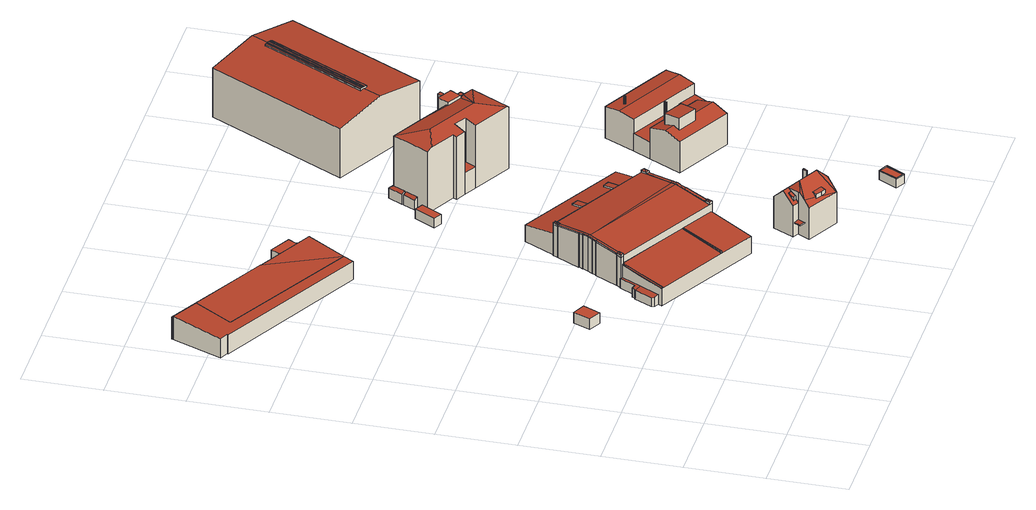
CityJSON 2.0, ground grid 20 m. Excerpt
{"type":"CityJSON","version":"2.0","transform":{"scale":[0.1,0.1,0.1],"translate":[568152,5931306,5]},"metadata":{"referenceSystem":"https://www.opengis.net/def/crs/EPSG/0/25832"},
"CityObjects":{
"building1":{"type":"Building","attributes":{"Grundfläche 2D":"17.748591","Grundhöhe NN":"5.632"},"geometry":[{"type":"Solid","lod":"3","boundaries":[[[[0,1,2,3]],[[3,2,4,5]],[[0,3,5,6]],[[1,0,6,7]],[[2,1,7,4]],[[7,6,5,4]]]],"semantics":{"surfaces":[{"type":"RoofSurface"},{"type":"WallSurface"},{"type":"GroundSurface"}],"values":[[0,1,1,1,1,2]]}}]},
"building2":{"type":"Building","attributes":{"Grundfläche 2D":"221.848861","Grundhöhe NN":"5.553"},"geometry":[{"type":"Solid","lod":"3","boundaries":[[[[8,9,10,11,12,13,14,15,16]],[[8,16,17,18,19]],[[12,11,20,21]],[[13,12,21,22]],[[23,15,14,13,22,24]],[[17,16,15,23,25]],[[26,19,18,17,25,27]],[[9,8,19,26,28]],[[10,9,28,29]],[[11,10,29,20]],[[24,22,21,20,29,28,26,27,25,23]]]],"semantics":{"surfaces":[{"type":"RoofSurface"},{"type":"WallSurface"},{"type":"GroundSurface"}],"values":[[0,0,1,1,1,1,1,1,1,1,2]]}}]},
"building3":{"type":"Building","attributes":{"Grundfläche 2D":"446.060681","Grundhöhe NN":"5.552"},"geometry":[{"type":"Solid","lod":"3","boundaries":[[[[30,16,15,14,31,32]],[[14,13,33,31]],[[16,30,32,34,35,19,18,17]],[[22,13,14,15,23,24]],[[33,13,22,36]],[[31,33,36,37]],[[38,34,32,31,37,39]],[[35,34,38,40]],[[19,35,40,26]],[[25,17,18,19,26,27]],[[15,16,17,25,23]],[[37,36,22,24,23,25,27,26,40,38,39]]]],"semantics":{"surfaces":[{"type":"RoofSurface"},{"type":"WallSurface"},{"type":"GroundSurface"}],"values":[[0,0,0,1,1,1,1,1,1,1,1,2]]}}]},
"building4":{"type":"Building","attributes":{"Grundfläche 2D":"29.759871","Grundhöhe NN":"5.552"},"geometry":[{"type":"Solid","lod":"3","boundaries":[[[[41,42,43,44,45,46]],[[47,48,46,45]],[[48,49,41,46]],[[49,50,42,41]],[[50,51,43,42]],[[51,52,44,43]],[[52,47,45,44]],[[52,51,50,49,48,47]]]],"semantics":{"surfaces":[{"type":"RoofSurface"},{"type":"WallSurface"},{"type":"GroundSurface"}],"values":[[0,1,1,1,1,1,1,2]]}}]},
"building5":{"type":"Building","attributes":{"Grundfläche 2D":"1365.546545","Grundhöhe NN":"5.900"},"children":["building5-1","building5-2","building5-3","building5-4","building5-5","building5-6","building5-7","building5-8"],"geometry":[{"type":"MultiSurface","lod":"3","boundaries":[[[53,54,55,56,57,58,59]],[[60,61,62,63,64,65,66,67,57,56]],[[68,54,53,69,70,71]],[[72,73,74,75,76,77,78,79,80,81,82,83,84,85,86]],[[78,87,79]],[[88,89,90,91,92,93,94,95,80,96,97,98,99,100,101,102,103]],[[80,79,96]],[[104,105,106,107,108]],[[104,108,109,110,111]],[[110,112,113,114]],[[114,111,110]],[[112,115,116,113]],[[117,118,119,116,115,120,121]],[[122,123,124,125,126,127,128,129,130,131]],[[132,125,124]],[[133,134,135,136,137,138,139]],[[140,141,142,143,144,145,146]],[[147,148,149,143,142,150]],[[54,68,81,80,56,55]],[[60,56,80,95,62,61]],[[94,151,64,63]],[[151,152,65,64]],[[152,153,66,65]],[[153,154,67,66]],[[154,155,57,67]],[[155,156,58,57]],[[156,157,59,58]],[[157,158,53,59]],[[158,159,69,53]],[[159,82,70,69]],[[75,160,107,106]],[[160,161,108,107]],[[161,162,109,108]],[[162,163,110,109]],[[110,163,164,165,115,112]],[[165,166,120,115]],[[166,167,121,120]],[[167,98,117,121]],[[118,97,96,116,119]],[[113,116,96,79]],[[79,87,114,113]],[[87,78,111,114]],[[78,77,104,111]],[[105,104,77,76]],[[149,168,169,170,129,128,127,126,144,143]],[[131,130,129,170,171]],[[122,131,171,172]],[[146,145,173,174]],[[140,146,174,175]],[[141,140,175,176]],[[142,141,176,177]],[[133,139,178,179]],[[134,133,179,180]],[[135,134,180,181]],[[142,177,182,150]],[[147,150,182,183]],[[148,147,183,184]],[[149,148,184,168]],[[125,86,85,84,145,144,126]],[[86,125,132,72]],[[123,122,172,185,74,73,72,132,124]],[[75,74,185,186]],[[160,75,186,187]],[[161,160,187,188]],[[162,161,188,189]],[[163,162,189,190]],[[165,164,163,190,191]],[[166,165,191,192]],[[167,166,192,193]],[[98,167,193,194]],[[99,98,194,195]],[[101,100,99,195,196]],[[138,103,102,101,196,178,139]],[[103,138,137,88]],[[181,197,91,90,89,88,137,136,135]],[[93,92,91,197,198]],[[94,93,198,199]],[[151,94,199,200]],[[152,151,200,201]],[[153,152,201,202]],[[154,153,202,203]],[[155,154,203,204]],[[205,156,155,204]],[[157,156,205,206]],[[158,157,206,207]],[[159,158,207,208]],[[82,159,208,209]],[[83,82,209,210]],[[83,210,173,145,84]],[[169,168,184,183,182,177,176,175,174,173,210,209,208,207,206,205,204,203,202,201,200,199,198,197,181,180,179,178,196,195,194,193,192,191,190,189,188,187,186,185,172,171,170]]],"semantics":{"surfaces":[{"type":"RoofSurface"},{"type":"WallSurface"},{"type":"GroundSurface"}],"values":[0,0,0,0,0,0,0,0,0,0,0,0,0,0,0,0,0,0,1,1,1,1,1,1,1,1,1,1,1,1,1,1,1,1,1,1,1,1,1,1,1,1,1,1,1,1,1,1,1,1,1,1,1,1,1,1,1,1,1,1,1,1,1,1,1,1,1,1,1,1,1,1,1,1,1,1,1,1,1,1,1,1,1,1,1,1,1,1,1,2]}}]},
"building5-1":{"type":"BuildingInstallation","parents":["building5"],"geometry":[{"type":"MultiSurface","lod":"3","boundaries":[[[211,212,213,214,215,216]],[[213,212,217,218,219,220,221,214]],[[220,222,214,221]],[[222,216,215,214]],[[62,95,223,212,211,216]],[[89,90,91,220,219,218,217,212,223,88]],[[92,93,222,220,91]],[[222,93,94,63,62,216]]],"semantics":{"surfaces":[{"type":"RoofSurface"},{"type":"WallSurface"}],"values":[0,0,0,0,1,1,1,1]}}]},
"building5-2":{"type":"BuildingInstallation","parents":["building5"],"geometry":[{"type":"MultiSurface","lod":"3","boundaries":[[[224,225,226]],[[227,226,225,228]],[[224,229,230,231,225]],[[232,228,225,231,230]],[[99,100,101,224,226]],[[101,102,230,229,224]],[[230,102,97,228,232]],[[118,117,98,99,226,227,228,97]]],"semantics":{"surfaces":[{"type":"RoofSurface"},{"type":"WallSurface"}],"values":[0,0,0,0,1,1,1,1]}}]},
"building5-3":{"type":"BuildingInstallation","parents":["building5"],"geometry":[{"type":"MultiSurface","lod":"3","boundaries":[[[233,234,235,236]],[[237,233,236,238]],[[239,240,241,236,235,234]],[[238,236,241]],[[233,86,72,81,68,234]],[[68,71,70,82,83,241,240,239,234]],[[83,84,238,241]],[[84,85,86,233,237,238]]],"semantics":{"surfaces":[{"type":"RoofSurface"},{"type":"WallSurface"}],"values":[0,0,0,0,1,1,1,1]}}]},
"building5-4":{"type":"BuildingInstallation","parents":["building5"],"geometry":[{"type":"MultiSurface","lod":"3","boundaries":[[[242,243,244,245,246,125,126]],[[127,128,242,126]],[[128,247,243,242]],[[248,246,245,244,243,247,249]]],"semantics":{"surfaces":[{"type":"RoofSurface"},{"type":"WallSurface"}],"values":[0,1,1,1]}}]},
"building5-5":{"type":"BuildingInstallation","parents":["building5"],"geometry":[{"type":"MultiSurface","lod":"3","boundaries":[[[250,251,252,253]],[[124,254,253,252]],[[250,253,254,255]],[[251,250,255,123]],[[123,124,252,251]]],"semantics":{"surfaces":[{"type":"RoofSurface"},{"type":"WallSurface"}],"values":[0,1,1,1,1]}}]},
"building5-6":{"type":"BuildingInstallation","parents":["building5"],"geometry":[{"type":"MultiSurface","lod":"3","boundaries":[[[256,257,258,259]],[[260,261,259,258]],[[259,261,262,256]],[[262,263,257,256]],[[258,257,263,260]]],"semantics":{"surfaces":[{"type":"RoofSurface"},{"type":"WallSurface"}],"values":[0,1,1,1,1]}}]},
"building5-7":{"type":"BuildingInstallation","parents":["building5"],"geometry":[{"type":"MultiSurface","lod":"3","boundaries":[[[264,265,266,267]],[[267,266,268,269]],[[269,270,264,267]],[[270,271,265,264]],[[266,265,271,268]]],"semantics":{"surfaces":[{"type":"RoofSurface"},{"type":"WallSurface"}],"values":[0,1,1,1,1]}}]},
"building5-8":{"type":"BuildingInstallation","parents":["building5"],"geometry":[{"type":"MultiSurface","lod":"3","boundaries":[[[272,273,274]],[[275,276,274,273,277]],[[278,279,273,272]],[[279,278,275,277,273]],[[74,75,272,274]],[[106,105,278,272,75]],[[76,73,275,278,105]],[[73,74,274,276,275]]],"semantics":{"surfaces":[{"type":"RoofSurface"},{"type":"WallSurface"}],"values":[0,0,0,0,1,1,1,1]}}]},
"building6":{"type":"Building","attributes":{"Grundfläche 2D":"103.886475","Grundhöhe NN":"5.886"},"children":["building6-1","building6-2","building6-3","building6-4"],"geometry":[{"type":"Solid","lod":"3","boundaries":[[[[280,281,282]],[[283,282,281,284,285,286]],[[287,281,288]],[[289,290,291,284,281,287]],[[292,293,291,290,294,295,296]],[[285,284,297]],[[284,291,298,297]],[[285,299,282,283,286]],[[288,281,280]],[[293,292,296,298,291]],[[287,288,280,282,300,301]],[[289,287,301,302]],[[294,290,289,302,303]],[[296,295,294,303,304,305,306,307]],[[285,297,298,296,307,306,305,308,299]],[[282,299,308,300]],[[308,305,304,303,302,301,300]]]],"semantics":{"surfaces":[{"type":"RoofSurface"},{"type":"WallSurface"},{"type":"GroundSurface"}],"values":[[0,0,0,0,0,0,0,0,0,1,1,1,1,1,1,1,2]]}}]},
"building6-1":{"type":"BuildingInstallation","parents":["building6"],"geometry":[{"type":"MultiSurface","lod":"3","boundaries":[[[309,310,311,312]],[[312,311,313,314]],[[309,312,314,315]],[[310,309,315,316]],[[311,310,316,313]]],"semantics":{"surfaces":[{"type":"RoofSurface"},{"type":"WallSurface"}],"values":[0,1,1,1,1]}}]},
"building6-2":{"type":"BuildingInstallation","parents":["building6"],"geometry":[{"type":"MultiSurface","lod":"3","boundaries":[[[317,318,319,320,321,322,323]],[[324,283,319,318]],[[320,319,283,325]],[[320,325,321]],[[318,317,286,324]]],"semantics":{"surfaces":[{"type":"RoofSurface"},{"type":"WallSurface"}],"values":[0,1,1,1,1]}}]},
"building6-3":{"type":"BuildingInstallation","parents":["building6"],"geometry":[{"type":"MultiSurface","lod":"3","boundaries":[[[326,327,328,329,330,331]],[[293,332,331,330]],[[331,332,333,334,328,327,326]],[[334,292,329,328]],[[293,330,329,292]]],"semantics":{"surfaces":[{"type":"RoofSurface"},{"type":"WallSurface"}],"values":[0,1,1,1,1]}}]},
"building6-4":{"type":"BuildingInstallation","parents":["building6"],"geometry":[{"type":"MultiSurface","lod":"3","boundaries":[[[307,335,336,337]],[[337,338,306,307]],[[335,307,306,339]],[[336,335,339,340]],[[337,336,340,338]],[[338,340,339,306]]],"semantics":{"surfaces":[{"type":"RoofSurface"},{"type":"WallSurface"},{"type":"OuterCeilingSurface"}],"values":[0,1,1,1,1,2]}}]},
"building7":{"type":"Building","attributes":{"Grundfläche 2D":"14.626179","Grundhöhe NN":"5.709"},"geometry":[{"type":"Solid","lod":"3","boundaries":[[[[341,342,343,344]],[[345,346,344,343]],[[346,347,341,344]],[[347,348,342,341]],[[348,345,343,342]],[[348,347,346,345]]]],"semantics":{"surfaces":[{"type":"RoofSurface"},{"type":"WallSurface"},{"type":"GroundSurface"}],"values":[[0,1,1,1,1,2]]}}]},
"building8":{"type":"Building","attributes":{"Grundfläche 2D":"14.825947","Grundhöhe NN":"6.519"},"children":["building8-1","building8-2"],"geometry":[{"type":"Solid","lod":"3","boundaries":[[[[349,350,351,352,353,354]],[[352,351,355,356]],[[354,353,352,356,357]],[[358,350,349,354,357,359]],[[351,350,358,355]],[[357,356,355,358,359]]]],"semantics":{"surfaces":[{"type":"RoofSurface"},{"type":"WallSurface"},{"type":"GroundSurface"}],"values":[[0,1,1,1,1,2]]}}]},
"building8-1":{"type":"BuildingInstallation","parents":["building8"],"geometry":[{"type":"MultiSurface","lod":"3","boundaries":[[[360,361,362,363,364,365]],[[364,363,366,367]],[[365,364,367,368]],[[353,354,361,360]],[[354,349,362,361]]],"semantics":{"surfaces":[{"type":"RoofSurface"},{"type":"WallSurface"}],"values":[0,1,1,1,1]}}]},
"building8-2":{"type":"BuildingInstallation","parents":["building8"],"geometry":[{"type":"MultiSurface","lod":"3","boundaries":[[[363,362,369,370,371,360,365,372]],[[350,351,370,369]],[[351,352,371,370]],[[352,353,360,371]],[[368,373,372,365]],[[373,366,363,372]],[[349,350,369,362]]],"semantics":{"surfaces":[{"type":"RoofSurface"},{"type":"WallSurface"}],"values":[0,1,1,1,1,1,1]}}]},
"building9":{"type":"Building","attributes":{"Grundfläche 2D":"340.682620","Grundhöhe NN":"5.767"},"geometry":[{"type":"Solid","lod":"3","boundaries":[[[[374,375,376,377]],[[375,378,379,376]],[[377,380,381,382,374]],[[381,380,383,384,385]],[[386,387,388,389]],[[390,386,389,391]],[[392,393,394]],[[382,395,396,392]],[[396,393,392]],[[396,397,398,399,400,393]],[[401,398,397]],[[399,402,403,404,405,400]],[[393,400,405,406,407,408,409,410,411,412]],[[412,413,394,393]],[[414,415,416,417]],[[418,419,420,421]],[[382,381,395]],[[379,378,422,423]],[[424,425,383,380,377,376,379,423,426]],[[397,384,383,425,427,401]],[[384,397,396,385]],[[385,396,395,381]],[[390,391,428,429]],[[386,390,429,430]],[[387,386,430,431]],[[388,387,431,432]],[[378,375,374,382,392,394,433,422]],[[389,399,398,401,427,428,391]],[[434,415,414,435,436,404,403,402,399,389,388,432]],[[406,405,404,436,437]],[[407,406,437,438]],[[407,438,439,419,408]],[[408,419,418,409]],[[409,418,421,410]],[[410,421,420,411]],[[412,411,420,440,441,413]],[[394,413,441,433]],[[417,416,442,443]],[[414,417,443,435]],[[416,415,434,442]],[[420,419,439,440]],[[434,432,431,430,429,428,427,425,424,426,423,422,433,441,440,439,438,437,436,435,443,442]]]],"semantics":{"surfaces":[{"type":"RoofSurface"},{"type":"WallSurface"},{"type":"GroundSurface"}],"values":[[0,0,0,0,0,0,0,0,0,0,0,0,0,0,0,0,1,1,1,1,1,1,1,1,1,1,1,1,1,1,1,1,1,1,1,1,1,1,1,1,1,2]]}}]},
"building10":{"type":"Building","attributes":{"Grundfläche 2D":"488.293927","Grundhöhe NN":"5.894"},"children":["building10-1","building10-2"],"geometry":[{"type":"Solid","lod":"3","boundaries":[[[[444,445,446,447]],[[448,449,450,451,452,453,454,455]],[[452,451,456,457,448,455,458,459,460,461,462]],[[463,464,465,466]],[[467,468,469,470]],[[471,472,473,474,467,470]],[[475,476,477,478,479,480,481,482,483]],[[484,485,486,487]],[[444,447,457,456]],[[444,456,451,450,445]],[[446,445,450,449]],[[446,449,448,457,447]],[[480,463,466,481]],[[477,476,488,489]],[[478,477,489,490]],[[479,478,490,491]],[[452,462,465,492,493,453]],[[454,453,493,494]],[[483,460,459,458,455,454,494,488,476,475]],[[466,465,462,461,460,483,482,481]],[[465,464,495,492]],[[487,486,496,497]],[[485,484,498,499]],[[486,485,499,496]],[[468,467,474,500,495,464]],[[480,479,469,468,464,463]],[[471,470,469,479,491,501,472]],[[487,497,500,474,473,472,501,498,484]],[[491,490,489,488,494,493,492,495,500,497,496,499,498,501]]]],"semantics":{"surfaces":[{"type":"RoofSurface"},{"type":"WallSurface"},{"type":"GroundSurface"}],"values":[[0,0,0,0,0,0,0,0,1,1,1,1,1,1,1,1,1,1,1,1,1,1,1,1,1,1,1,1,2]]}}]},
"building10-1":{"type":"BuildingInstallation","parents":["building10"],"geometry":[{"type":"MultiSurface","lod":"3","boundaries":[[[502,503,504,505,506,507,508,509,510,511,512,513,514,515,516,517]],[[503,502,518,519]],[[517,516,520,521]],[[502,517,521,518]],[[504,503,519,522]],[[505,504,522,523]],[[506,505,523,524]],[[507,506,524,525]],[[508,507,525,526]],[[509,508,526,527]],[[510,509,527,528]],[[511,510,528,529]],[[512,511,529,530]],[[513,512,530,531]],[[514,513,531,532]],[[515,514,532,533]],[[516,515,533,520]]],"semantics":{"surfaces":[{"type":"RoofSurface"},{"type":"WallSurface"}],"values":[0,1,1,1,1,1,1,1,1,1,1,1,1,1,1,1,1]}}]},
"building10-2":{"type":"BuildingInstallation","parents":["building10"],"geometry":[{"type":"MultiSurface","lod":"3","boundaries":[[[534,535,536,537,538,539,540,541,542,543,544,545,546,547,548,549,550,551]],[[552,553,535,534]],[[554,552,534,551]],[[553,555,536,535]],[[555,556,537,536]],[[556,557,538,537]],[[557,558,539,538]],[[558,559,540,539]],[[559,560,541,540]],[[560,561,542,541]],[[561,562,543,542]],[[562,563,544,543]],[[563,564,545,544]],[[564,565,546,545]],[[565,566,547,546]],[[566,567,548,547]],[[567,568,549,548]],[[568,569,550,549]],[[569,554,551,550]]],"semantics":{"surfaces":[{"type":"RoofSurface"},{"type":"WallSurface"}],"values":[0,1,1,1,1,1,1,1,1,1,1,1,1,1,1,1,1,1,1]}}]},
"building11":{"type":"Building","attributes":{"Grundfläche 2D":"14.704821","Grundhöhe NN":"5.476"},"geometry":[{"type":"Solid","lod":"3","boundaries":[[[[570,571,572,573]],[[574,575,573,572]],[[575,576,570,573]],[[576,577,571,570]],[[577,574,572,571]],[[577,576,575,574]]]],"semantics":{"surfaces":[{"type":"RoofSurface"},{"type":"WallSurface"},{"type":"GroundSurface"}],"values":[[0,1,1,1,1,2]]}}]},
"building12":{"type":"Building","attributes":{"Grundfläche 2D":"1128.822422","Grundhöhe NN":"5.729"},"geometry":[{"type":"Solid","lod":"3","boundaries":[[[[578,579,580,581]],[[579,582,583,580]],[[582,584,585,583]],[[584,586,587,585]],[[586,588,589,587]],[[588,590,591,589]],[[590,592,593,591]],[[592,594,595,593]],[[596,597,598,599,600,601,602,603,604,605,606,607]],[[604,603,608,609,610,611,596,607,612,613]],[[600,599,598,597,596,611,594,592,590,588,586,584,582,579,578]],[[594,611,610,595]],[[610,609,608,603,602,601,581,580,583,585,587,589,591,593,595]],[[578,581,601,600]],[[606,605,614,615]],[[612,607,606,615,616]],[[613,612,616,617]],[[614,605,604,613,617]],[[615,614,617,616]]]],"semantics":{"surfaces":[{"type":"RoofSurface"},{"type":"WallSurface"},{"type":"GroundSurface"}],"values":[[0,0,0,0,0,0,0,0,0,0,1,1,1,1,1,1,1,1,2]]}}]},
"building13":{"type":"Building","attributes":{"Grundfläche 2D":"9.186742","Grundhöhe NN":"5.679"},"geometry":[{"type":"Solid","lod":"3","boundaries":[[[[618,619,620,621]],[[622,623,621,620]],[[623,624,618,621]],[[624,625,619,618]],[[625,622,620,619]],[[625,624,623,622]]]],"semantics":{"surfaces":[{"type":"RoofSurface"},{"type":"WallSurface"},{"type":"GroundSurface"}],"values":[[0,1,1,1,1,2]]}}]}
},
"vertices":[
[337,561,35],[370,545,35],[390,589,35],[357,605,35],[390,589,6],[357,605,6],[337,561,6],[370,545,6],
[58,1496,69],[5,1368,59],[28,1359,59],[27,1356,58],[418,1152,55],[432,1178,57],[431,1178,57],[79,1364,60],[130,1459,69],[130,1459,68],[59,1497,69],[58,1497,69],[27,1356,6],[418,1152,6],[432,1178,6],[79,1364,6],[431,1178,6],[130,1459,6],[58,1497,6],[59,1497,6],[5,1368,6],[28,1359,6],
[163,1442,68],[332,1353,67],[332,1354,67],[482,1275,67],[334,1358,63],[60,1500,66],[482,1275,6],[332,1353,6],[334,1358,6],[332,1354,6],[60,1500,6],
[480,1286,38],[491,1307,38],[490,1308,38],[502,1329,38],[448,1358,38],[425,1315,38],[448,1358,6],[425,1315,6],[480,1286,6],[491,1307,6],[490,1308,6],[502,1329,6],
[569,604,105],[575,601,105],[580,611,106],[587,624,108],[582,627,108],[575,614,106],[574,614,106],[595,638,106],[600,648,105],[631,706,98],[624,710,98],[593,651,105],[594,651,105],[589,641,106],[590,641,106],[544,542,97],[568,604,105],[537,546,97],[540,544,97],[538,531,92],[805,388,92],[813,384,92],[819,397,94],[812,401,94],[843,460,102],[848,469,103],[855,483,105],[587,624,105],[544,542,94],[537,546,94],[536,546,94],[529,533,92],[533,531,92],[537,530,92],[848,470,103],[637,719,93],[634,721,93],[631,722,93],[630,723,93],[627,717,94],[623,710,95],[624,710,95],[631,706,95],[862,496,103],[898,565,95],[905,561,95],[906,560,95],[910,567,94],[914,574,93],[905,579,93],[638,721,93],[843,460,103],[812,401,96],[819,397,96],[850,456,103],[849,456,103],[854,466,104],[854,467,104],[848,469,104],[861,480,107],[855,483,107],[848,470,104],[868,493,104],[862,496,104],[905,561,96],[898,565,96],[871,512,102],[869,493,104],[877,509,102],[810,386,72],[722,433,72],[720,434,72],[537,530,72],[533,531,72],[506,481,64],[476,423,56],[475,422,56],[661,323,56],[751,275,56],[538,531,72],[952,652,55],[673,801,55],[631,722,69],[634,721,69],[637,719,69],[638,721,69],[911,575,69],[506,494,35],[497,498,33],[492,489,33],[506,481,36],[533,531,36],[529,533,36],[528,535,35],[466,445,33],[469,437,34],[480,431,36],[490,490,33],[593,651,102],[594,651,102],[589,641,103],[590,641,103],[582,627,105],[575,614,103],[574,614,103],[569,604,102],[568,604,102],[850,456,102],[849,456,102],[854,466,103],[854,467,103],[861,480,105],[868,493,103],[869,493,103],[877,509,101],[480,431,9],[476,423,9],[475,422,9],[751,275,9],[810,386,9],[529,533,9],[528,535,9],[506,494,9],[497,498,9],[492,489,9],[911,575,9],[952,652,9],[673,801,9],[631,722,9],[490,490,9],[466,445,9],[469,437,9],[813,384,9],[819,397,9],[850,456,9],[849,456,9],[854,466,9],[854,467,9],[868,493,9],[869,493,9],[877,509,9],[905,561,9],[906,560,9],[914,574,9],[630,723,9],[623,710,9],[624,710,9],[593,651,9],[594,651,9],[589,641,9],[590,641,9],[582,627,9],[575,614,9],[574,614,9],[569,604,9],[568,604,9],[537,546,9],[536,546,9],
[635,713,99],[638,719,99],[634,717,100],[631,715,102],[631,710,100],[631,706,99],[637,719,99],[634,721,99],[631,722,99],[630,723,99],[631,719,100],[623,710,99],[638,719,93],
[914,574,99],[906,569,103],[906,560,99],[905,561,99],[898,565,99],[911,575,99],[905,579,99],[905,575,101],[901,572,99],
[537,530,99],[544,542,99],[541,540,100],[537,538,102],[533,531,99],[529,533,99],[540,544,99],[537,546,99],[536,546,99],
[476,423,58],[480,421,58],[511,479,65],[511,480,65],[538,529,72],[480,421,56],[511,480,64],[511,479,64],
[664,324,61],[722,433,74],[720,434,74],[662,326,61],[662,326,56],[664,324,56],
[793,704,64],[777,713,64],[758,678,70],[774,669,70],[758,678,66],[774,669,66],[793,704,60],[777,713,60],
[889,654,64],[873,662,64],[854,627,70],[870,618,70],[854,627,66],[870,618,66],[889,654,60],[873,662,60],
[819,397,99],[812,393,101],[813,384,99],[805,388,99],[810,386,99],[807,390,99],[812,401,99],[812,397,100],
[944,139,125],[937,163,144],[930,113,95],[891,141,103],[882,191,144],[851,171,111],[878,151,106],[974,198,95],[960,171,125],[873,251,95],[859,224,125],[875,216,125],[864,195,102],[871,208,117],[845,197,95],[848,196,95],[861,189,95],[857,183,125],[861,189,125],[844,158,95],[930,113,9],[974,198,9],[873,251,9],[845,197,9],[848,196,9],[861,189,9],[861,189,46],[861,189,50],[844,158,9],
[928,192,148],[925,194,148],[920,183,148],[922,182,148],[920,183,134],[922,182,134],[928,192,122],[925,194,122],
[884,161,117],[877,149,114],[891,141,114],[904,135,114],[910,147,117],[908,149,117],[894,156,117],[877,149,103],[904,135,103],
[857,202,113],[856,200,112],[856,199,112],[864,195,112],[871,208,118],[862,212,118],[862,212,117],[856,200,103],[856,199,102],
[848,196,48],[839,178,48],[851,171,50],[851,171,46],[848,196,46],[839,178,46],
[732,1064,34],[711,1076,34],[681,1023,34],[703,1011,34],[681,1023,7],[703,1011,7],[732,1064,7],[711,1076,7],
[1105,14,39],[1104,13,39],[1128,0,39],[1154,48,39],[1152,49,39],[1130,61,39],[1128,0,15],[1154,48,15],[1130,61,15],[1104,13,15],[1105,14,15],
[1152,49,41],[1130,61,41],[1105,14,41],[1106,13,41],[1130,59,41],[1152,48,41],[1106,13,39],[1130,59,39],[1152,48,39],
[1104,13,41],[1128,0,41],[1154,48,41],[1128,2,41],[1128,2,39],
[992,1039,175],[1004,1033,166],[1015,1055,166],[1003,1062,175],[1020,1024,166],[1032,1047,166],[1000,1063,188],[988,1041,188],[990,1040,179],[961,1084,188],[946,1055,188],[985,1035,188],[784,1158,35],[764,1120,35],[771,1116,41],[787,1147,41],[861,1118,35],[857,1110,41],[1004,1033,179],[949,993,195],[1031,1019,179],[988,1041,179],[985,1035,181],[946,1055,181],[857,1110,179],[787,1147,179],[813,1065,195],[949,1061,179],[771,1116,179],[770,1113,179],[738,1053,179],[752,1046,183],[819,1011,183],[815,1002,181],[841,989,181],[856,1017,189],[890,999,189],[875,971,181],[972,920,181],[977,917,179],[753,1082,41],[770,1113,41],[762,1117,35],[746,1086,35],[856,1017,67],[841,989,67],[875,971,67],[890,999,67],[1020,1024,8],[1032,1047,8],[1000,1063,8],[961,1084,8],[1003,1062,8],[949,1061,8],[857,1110,8],[861,1118,8],[784,1158,8],[764,1120,8],[771,1116,8],[1031,1019,8],[770,1113,8],[753,1082,8],[738,1053,8],[819,1011,8],[815,1002,8],[841,989,8],[875,971,8],[977,917,8],[762,1117,8],[746,1086,8],
[1114,575,130],[1093,534,134],[1144,508,134],[1165,548,130],[1151,522,108],[1144,508,102],[1093,534,102],[1101,549,108],[1075,562,108],[1055,524,94],[1204,446,94],[1224,485,108],[1114,575,99],[1165,548,100],[1234,504,102],[1235,505,101],[1246,528,94],[1242,531,94],[1098,606,94],[1264,578,57],[1122,652,57],[1098,606,54],[1240,532,54],[1143,692,101],[1122,652,96],[1312,553,96],[1333,593,101],[1351,628,96],[1353,631,96],[1308,654,96],[1162,730,96],[1235,505,57],[1234,504,57],[1277,481,57],[1314,552,64],[1312,553,64],[1264,578,64],[1240,532,60],[1242,531,60],[1246,528,60],[1308,654,56],[1321,681,54],[1267,709,54],[1253,683,56],[1234,504,9],[1277,481,9],[1314,552,9],[1312,553,9],[1098,606,9],[1055,524,9],[1204,446,9],[1122,652,9],[1267,709,9],[1253,683,9],[1308,654,9],[1321,681,9],[1162,730,9],[1353,631,9],
[1158,581,133],[1158,582,133],[1159,582,133],[1159,583,133],[1159,584,133],[1159,585,133],[1159,586,133],[1158,586,133],[1157,586,133],[1156,586,133],[1155,585,133],[1155,584,133],[1155,583,133],[1155,582,133],[1156,582,133],[1157,581,133],[1158,581,54],[1158,582,54],[1156,582,54],[1157,581,54],[1159,582,54],[1159,583,54],[1159,584,54],[1159,585,54],[1159,586,54],[1158,586,54],[1157,586,54],[1156,586,54],[1155,585,54],[1155,584,54],[1155,583,54],[1155,582,54],
[1180,685,120],[1181,685,120],[1181,686,120],[1182,686,120],[1182,687,120],[1182,688,120],[1182,689,120],[1181,689,120],[1181,690,120],[1180,690,120],[1179,690,120],[1178,689,120],[1177,688,120],[1177,687,120],[1177,686,120],[1178,686,120],[1178,685,120],[1179,685,120],[1180,685,100],[1181,685,100],[1179,685,100],[1181,686,100],[1182,686,100],[1182,687,100],[1182,688,99],[1182,689,99],[1181,689,99],[1181,690,99],[1180,690,99],[1179,690,99],[1178,689,100],[1177,688,100],[1177,687,100],[1177,686,100],[1178,686,100],[1178,685,100],
[1096,1025,36],[1068,972,36],[1090,960,36],[1118,1013,36],[1090,960,5],[1118,1013,5],[1096,1025,5],[1068,972,5],
[980,1275,170],[981,1275,171],[1122,1539,171],[1120,1540,170],[984,1273,172],[1124,1538,172],[987,1272,172],[1127,1536,172],[990,1270,172],[1130,1535,172],[993,1268,172],[1134,1533,172],[997,1266,172],[1137,1531,172],[999,1265,171],[1139,1530,171],[1000,1265,170],[1141,1529,170],[990,1270,168],[987,1272,168],[984,1273,167],[981,1275,167],[980,1275,166],[1120,1540,166],[1124,1538,167],[1130,1535,168],[1154,1580,168],[1031,1645,143],[842,1290,143],[967,1225,168],[1134,1533,168],[1139,1530,167],[1141,1529,166],[1000,1265,166],[1092,1160,143],[1279,1514,143],[1031,1645,7],[842,1290,7],[1092,1160,7],[1279,1514,7],
[1192,1142,50],[1146,1055,50],[1154,1050,51],[1200,1138,51],[1154,1050,7],[1200,1138,7],[1192,1142,7],[1146,1055,7]
]}
